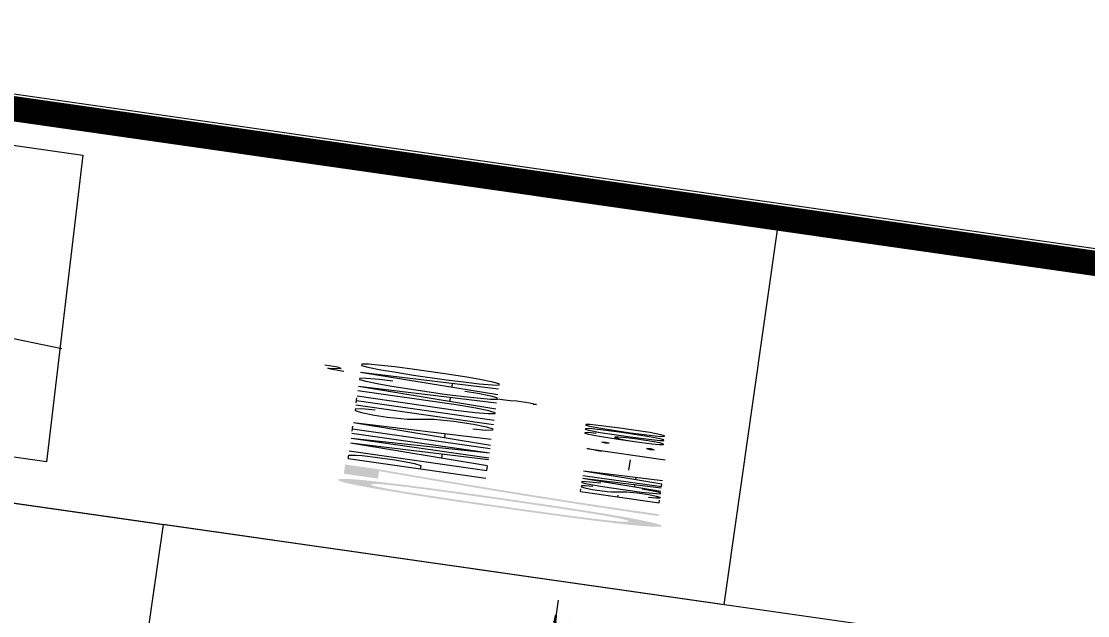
# Model space of a CAD drawing. Header units: millimetres. Extents: x -361192058 to 101130107379, y -14071650034 to 19218552450.
# Drawn here: x -135199 to -134947.8, y 40434.7 to 40574.7 of the extents above; entities that cross this region are included whole.
import ezdxf
from ezdxf.enums import TextEntityAlignment as Align

# ---------------------------------------------------------------- set-up
doc = ezdxf.new("R2010")
doc.units = ezdxf.units.MM
doc.header["$LTSCALE"] = 0.5
doc.layers.add('02', color=2, linetype='Continuous')
doc.layers.add('GR_PENA_FINA', color=7, linetype='Continuous')
for name, color, linetype, lineweight in [('E-lay-9', 9, 'Continuous', 9), ('E-TXT-G', 3, 'Continuous', 30), ('E-TXT-W', 7, 'Continuous', 15), ('E-TXT-Y', 2, 'Continuous', 40)]:
    doc.layers.add(name, color=color, linetype=linetype, lineweight=lineweight)
doc.styles.add('REG140', font='romans.shx', dxfattribs={"width": 0.8, "height": 0.35})
doc.styles.add('REG80', font='romans.shx', dxfattribs={"width": 0.8, "height": 0.1})
doc.styles.add('SANSSERIF', font='sas_____.pfb', dxfattribs={"height": 1})
doc.styles.add('SANSSERIF2', font='sanssb__.ttf', dxfattribs={"width": 0.8})
doc.styles.get("Standard").update_dxf_attribs({"font": 'txt.shx', "height": 0.12})
doc.dimstyles.new('ESCALA50', dxfattribs={"dimtxt": 0.1, "dimasz": 0.06, "dimexe": 0.18, "dimexo": 0.06, "dimgap": 0.1, "dimtad": 1, "dimzin": 4, "dimdsep": 46, "dimtxsty": 'Standard', "dimblk1": 'BOLA', "dimblk2": 'BOLA', "dimsah": 1, "dimcen": -0.06, "dimse1": 1, "dimse2": 1, "dimclrd": 7, "dimclrt": 3, "dimadec": 0, "dimazin": 0, "dimtfac": 1, "dimtix": 1, "dimtmove": 0, "dimatfit": 3, "dimldrblk": 'BOLA', "dimfxl": 0, "dimtolj": 1, "dimtzin": 4, "dimarcsym": 0})

# ---------------------------------------------------------------- blocks, each defined once
blk = doc.blocks.new('BOLA')
for p, q in [((0, -1.435), (0, 1.435)), ((-1.435, 0), (1.435, 0))]:
    blk.add_line(p, q)
blk.add_circle((0, 0), 0.452)
blk = doc.blocks.new('*D774')
at = {"layer": 'Defpoints', "color": 0, "transparency": 16777216}
for p in [(3927.9649, 2427.4176), (3928.7425, 2427.4176), (3927.9649, 2422.4176)]:
    blk.add_point(p, dxfattribs=at)
at = {"layer": 'E-lay-9', "color": 7, "lineweight": -2, "transparency": 16777216}
blk.add_line((3928.7425, 2422.4776), (3928.7425, 2427.3576), dxfattribs=at)
at = {"layer": 'E-lay-9', "color": 7, "lineweight": -2, "transparency": 16777216, "xscale": 0.06, "yscale": 0.06, "zscale": 0.06}
for p, rotation in [((3928.7425, 2427.4176), 90), ((3928.7425, 2422.4176), 270)]:
    blk.add_blockref('BOLA', p, dxfattribs=dict(at, rotation=rotation))
at = {"layer": 'E-lay-9', "color": 3, "lineweight": 18, "transparency": 16777216, "insert": (3928.5825, 2424.9176), "char_height": 0.12, "attachment_point": 5, "rotation": 90}
blk.add_mtext('\\A1;5.00', dxfattribs=at)
blk = doc.blocks.new('IND_DES')
at = {"layer": 'E-TXT-W'}
blk.add_line((0.0269, -0.2428), (0.1984, -0.2428), dxfattribs=at)
at = {"layer": 'E-TXT-G', "style": 'REG80', "width": 0.8}
for s, p in [('ESCALA', (-0.4463, -0.2864)), ('1', (0.2426, -0.2864)), (':', (0.3988, -0.2706))]:
    blk.add_text(s, height=0.1, dxfattribs=at).set_placement(p)
blk.add_attdef('ESCALA', (0.4897, -0.2812), '', height=0.1, dxfattribs=at)
at = {"layer": 'E-TXT-W', "style": 'SANSSERIF2', "width": 0.6}
blk.add_attdef('00', text='', height=0.4, dxfattribs=at).set_placement((-0.7083, -0.2881), align=Align.CENTER)
at = {"layer": 'E-TXT-Y', "style": 'REG140', "width": 0.8}
for tag, p in [('PROJETO', (-0.4563, 0.1829)), ('DESENHO', (-0.4582, -0.0658))]:
    blk.add_attdef(tag, p, '', height=0.175, dxfattribs=at)
blk = doc.blocks.new('APROVADO QUADRA 21.2 MBVII')
at = {"layer": '02', "color": 2, "lineweight": 18}
blk.add_line((3947.7487, 2440.8874, -12.9634), (3939.0794, 2429.5065), dxfattribs=at)
at = {"layer": '02', "lineweight": 18}
blk.add_line((3950.945, 2431.1459), (3950.945, 2403.5851), dxfattribs=at)
for points in [[(3890.495, 2402.8351), (3951.695, 2402.8351), (3951.695, 2447.3851), (3890.495, 2447.3851)], [(3950.945, 2446.6351), (3930.8609, 2446.6351), (3930.8609, 2426.7638), (3950.945, 2426.7638)], [(3918.3192, 2437.4627), (3930.8392, 2437.4627), (3930.8392, 2429.0101), (3918.3192, 2429.0101)], [(3930.8392, 2429.0101), (3918.3255, 2429.0101), (3918.3255, 2420.0708), (3930.8392, 2420.0708)]]:
    blk.add_lwpolyline(points, close=True, dxfattribs=at)
at = {"layer": '02', "lineweight": 18, "const_width": 0.1}
blk.add_lwpolyline([(3891.245, 2403.5851), (3950.945, 2403.5851), (3950.945, 2446.6351), (3891.245, 2446.6351)], close=True, dxfattribs=at)
at = {"layer": 'GR_PENA_FINA', "lineweight": 18}
blk.add_lwpolyline([(3933.1892, 2445.732), (3949.0798, 2445.7367), (3949.0784, 2429.5321), (3933.1892, 2429.503)], close=True, dxfattribs=at)
at = {"lineweight": 18}
ref = blk.add_blockref('IND_DES', (3936.9267, 2427.977, -0.2257), dxfattribs=dict(at, xscale=3.147421443426706, yscale=3.147421443426706, zscale=3.147421443426706))
ref.add_attrib('00', '07', dxfattribs={"layer": 'E-TXT-W', "height": 1.25897, "style": 'SANSSERIF', "width": 0.6}).set_placement((3934.6974, 2427.0703, -0.2257), align=Align.CENTER)
ref.add_attrib('DESENHO', 'PLANTA SITUAÇÃO', (3935.4846, 2427.7698, -0.2257), dxfattribs={"layer": 'E-TXT-Y', "height": 0.550799, "style": 'REG140', "width": 0.8})
ref.add_attrib('ESCALA', '600', (3938.4681, 2427.0919, -0.2257), dxfattribs={"layer": 'E-TXT-G', "height": 0.31474, "style": 'REG80', "width": 0.8})
at = {"color": 0, "lineweight": 13, "flags": 8}
for p in [(4700.7247, 2280.1125), (4699.5738, 2277.8964), (4702.3546, 2276.195), (4703.6722, 2274.085), (4699.8445, 2272.2194), (4703.0488, 2270.137), (4703.0877, 2267.9803), (4700.6523, 2261.5216), (4700.7007, 2257.1593)]:
    blk.add_attdef('NIVEL', p, '', height=0.075, dxfattribs=at)
for rotation, width, p in [(90, 0.8, (4700.8205, 2275.7521)), (270, 0.6, (4703.8437, 2274.9021)), (90, 0.8, (4701.5575, 2268.5021)), (180, 0.6, (4651.1817, 2236.1931))]:
    blk.add_attdef('$PORTA', text='', height=0.09, rotation=rotation, dxfattribs=dict(at, width=width)).set_placement(p, align=Align.MIDDLE)
for p in [(4654.176, 2240.463), (4648.499, 2240.1923), (4637.8012, 2239.3845), (4633.4388, 2239.3361), (4656.3921, 2239.3121), (4652.4746, 2237.6822), (4646.4166, 2236.988), (4644.2598, 2236.9491), (4650.3646, 2236.3646)]:
    blk.add_attdef('NIVEL', p, '', height=0.075, rotation=270, dxfattribs=at)
at = {"color": 0, "lineweight": 13, "width": 0.8, "flags": 8}
for p in [(4652.0317, 2239.2163), (4644.7817, 2238.4793)]:
    blk.add_attdef('$PORTA', text='', height=0.09, dxfattribs=at).set_placement(p, align=Align.MIDDLE)
at = {"layer": 'E-lay-9', "lineweight": 18}
dim = blk.add_linear_dim(base=(3928.7425, 2427.4176), p1=(3927.9649, 2422.4176), p2=(3927.9649, 2427.4176), angle=90, dimstyle='ESCALA50', dxfattribs=at)
dim.commit()
dim.dimension.update_dxf_attribs({"geometry": '*D774', "text_midpoint": (3928.5825, 2424.9176)})

msp = doc.modelspace()

# ---------------------------------------------------------------- block references
at = {"layer": '02', "color": 0, "lineweight": 30, "xscale": -4.574818403918471, "yscale": -59.40450511825884, "zscale": 4.574818403918471, "rotation": 261.8606972171988}
msp.add_blockref('APROVADO QUADRA 21.2 MBVII', (5129.041, 2225.201), dxfattribs=at)

doc.saveas('drawing.dxf')
